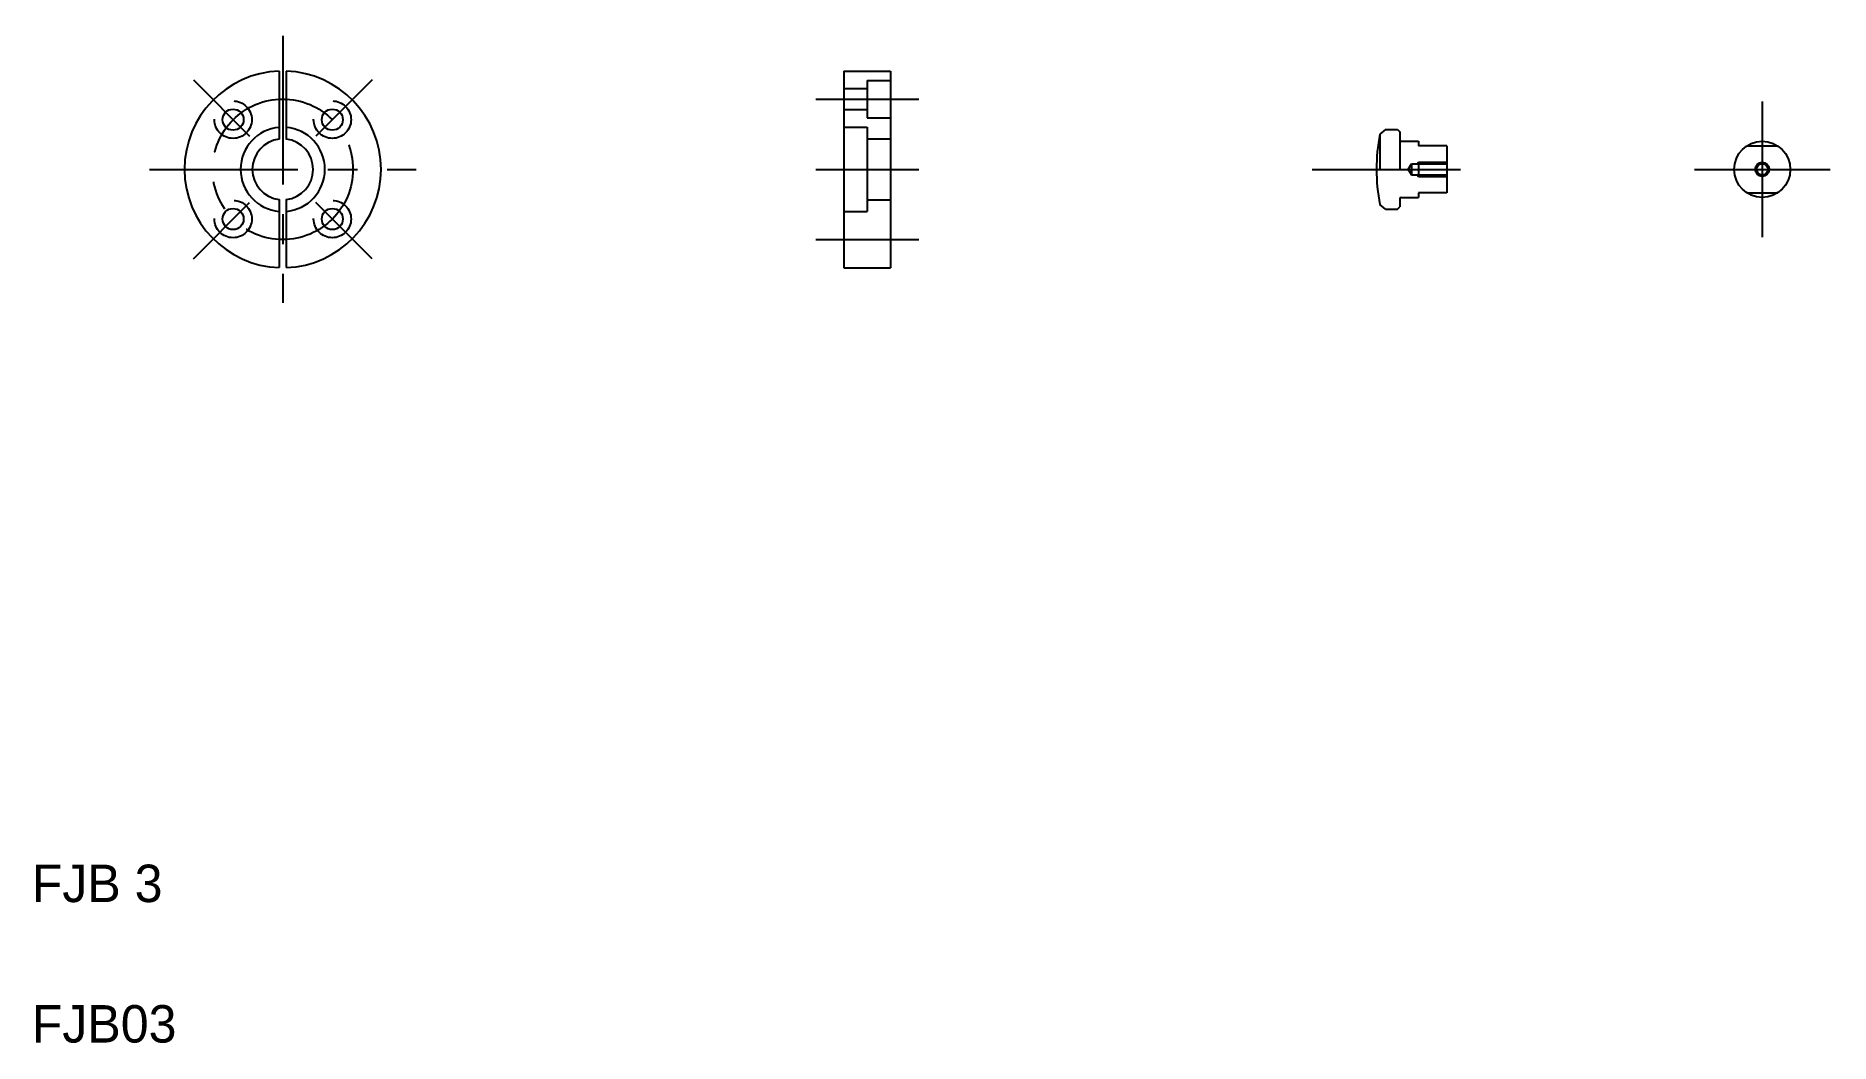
# Model space of a CAD drawing. Extents: x 69 to 453, y 20 to 235.
import ezdxf

# ---------------------------------------------------------------- set-up
doc = ezdxf.new("R2010")
doc.units = 0
doc.linetypes.add('CENTER', pattern=[50.8, 31.75, -6.35, 6.35, -6.35])
doc.linetypes.add('DASHED', pattern=[19.05, 12.7, -6.35])
doc.layers.get('0').update_dxf_attribs({"linetype": 'CONTINUOUS'})
doc.layers.add('CENTER', color=1, linetype='CENTER')

msp = doc.modelspace()

# ---------------------------------------------------------------- linework, layer by layer
at = {"color": 7, "linetype": 'CONTINUOUS'}
for p, q in [((121.39, 227.49), (121.39, 212.96)), ((122.89, 227.49), (122.89, 212.96)), ((242.03, 227.5), (242.03, 185.5)), ((242.03, 227.5), (252.03, 227.5)), ((252.03, 227.5), (252.03, 185.5)), ((357.77, 215), (356.57, 214)), ((357.77, 215), (360.36, 215)), ((360.36, 215), (360.86, 214.5)), ((356.57, 214), (356.57, 206.5)), ((360.86, 214.5), (360.86, 206.5)), ((361.06, 212.5), (364.86, 212.5)), ((364.86, 212.5), (364.86, 211.5)), ((370.86, 211.5), (364.86, 211.5)), ((370.86, 211.5), (370.86, 201.5)), ((434.98, 211.5), (441.61, 211.5)), ((247.03, 206.5), (247.03, 197.5)), ((362.66, 206.5), (363.36, 205.3)), ((363.36, 206.5), (363.36, 205.3)), ((363.36, 205.3), (370.86, 205.3)), ((364.86, 206.5), (364.86, 205)), ((121.39, 200.04), (121.39, 185.51)), ((122.89, 200.04), (122.89, 185.51)), ((247.03, 200), (252.03, 200)), ((360.86, 200.3), (360.86, 198.5)), ((361.06, 200.5), (364.86, 200.5)), ((370.86, 201.5), (364.86, 201.5)), ((364.86, 201.5), (364.86, 200.5)), ((434.98, 201.5), (441.61, 201.5)), ((242.03, 197.5), (247.03, 197.5)), ((357.77, 198), (356.57, 199)), ((357.77, 198), (360.36, 198)), ((360.36, 198), (360.86, 198.5)), ((242.03, 185.5), (252.03, 185.5))]:
    msp.add_line(p, q, dxfattribs=at)
at = {"color": 3, "linetype": 'DASHED'}
for p, q in [((242.03, 223.75), (247.03, 223.75)), ((247.03, 225.5), (247.03, 217.5)), ((247.03, 225.5), (252.03, 225.5)), ((242.03, 219.25), (247.03, 219.25)), ((242.03, 217), (242.03, 217)), ((242.03, 215.5), (247.03, 215.5)), ((247.03, 217.5), (252.03, 217.5)), ((247.03, 215.5), (247.03, 205)), ((247.03, 213), (252.03, 213)), ((362.66, 206.5), (363.36, 207.7)), ((363.36, 207.7), (363.36, 206.5)), ((363.36, 207.7), (370.86, 207.7)), ((364.56, 207.7), (364.86, 208)), ((364.86, 208), (364.86, 206.5)), ((364.86, 208), (370.86, 208))]:
    msp.add_line(p, q, dxfattribs=at)
for p, q in [((242.03, 206.5), (242.03, 206.5)), ((370.86, 204.5), (370.86, 204.5)), ((438.29, 206.5), (438.29, 206.5)), ((438.29, 206.5), (438.29, 206.5))]:
    msp.add_line(p, q)
at = {"color": 3, "linetype": 'CONTINUOUS'}
for p, q in [((364.56, 205.3), (364.86, 205)), ((364.86, 205), (370.86, 205))]:
    msp.add_line(p, q, dxfattribs=at)
at = {"color": 3, "linetype": 'DASHED'}
for centre in [(111.53, 217.11), (132.74, 217.11), (111.53, 195.89), (132.74, 195.89)]:
    msp.add_circle(centre, 4, dxfattribs=at)
at = {"color": 7, "linetype": 'CONTINUOUS'}
for centre, radius in [((111.53, 217.11), 2.25), ((132.74, 217.11), 2.25), ((438.29, 206.5), 6), ((438.29, 206.5), 1.2), ((111.53, 195.89), 2.25), ((132.74, 195.89), 2.25)]:
    msp.add_circle(centre, radius, dxfattribs=at)
at = {"color": 3, "linetype": 'CONTINUOUS'}
msp.add_circle((438.29, 206.5), 1.5, dxfattribs=at)
at = {"color": 7, "linetype": 'CONTINUOUS'}
for centre, radius, start, end in [((122.14, 206.5), 21, 92.0467, 267.9533), ((122.14, 206.5), 21, 272.0467, 87.9533), ((122.14, 206.5), 9, 94.7802, 265.2198), ((122.14, 206.5), 9, 274.7802, 85.2198), ((122.14, 206.5), 6.5, 96.6258, 263.3742), ((122.14, 206.5), 6.5, 276.6258, 83.3742), ((395.86, 206.5), 40, 169.1931, 190.8069), ((361.06, 212.7), 0.2, 180, 270), ((361.06, 200.3), 0.2, 90.0002, 180)]:
    msp.add_arc(centre, radius, start, end, dxfattribs=at)
at = {"layer": 'CENTER', "color": 1, "linetype": 'CENTER'}
for p, q in [((122.14, 235), (122.14, 178)), ((103.05, 225.59), (115.07, 213.57)), ((141.23, 225.59), (129.21, 213.57)), ((236.03, 221.5), (258.03, 221.5)), ((438.29, 221), (438.29, 192)), ((93.64, 206.5), (150.64, 206.5)), ((236.03, 206.5), (258.03, 206.5)), ((342.09, 206.5), (375.49, 206.5)), ((423.79, 206.5), (452.79, 206.5)), ((103.05, 187.41), (115.07, 199.43)), ((141.23, 187.41), (129.21, 199.43)), ((236.03, 191.5), (258.03, 191.5))]:
    msp.add_line(p, q, dxfattribs=at)
msp.add_circle((122.14, 206.5), 15, dxfattribs=at)

# ---------------------------------------------------------------- texts
at = {"color": 7, "linetype": 'CONTINUOUS'}
for s, p in [('FJB 3', (68.51, 50)), ('FJB03', (68.51, 20))]:
    msp.add_text(s, height=8, dxfattribs=at).set_placement(p)

doc.saveas('drawing.dxf')
